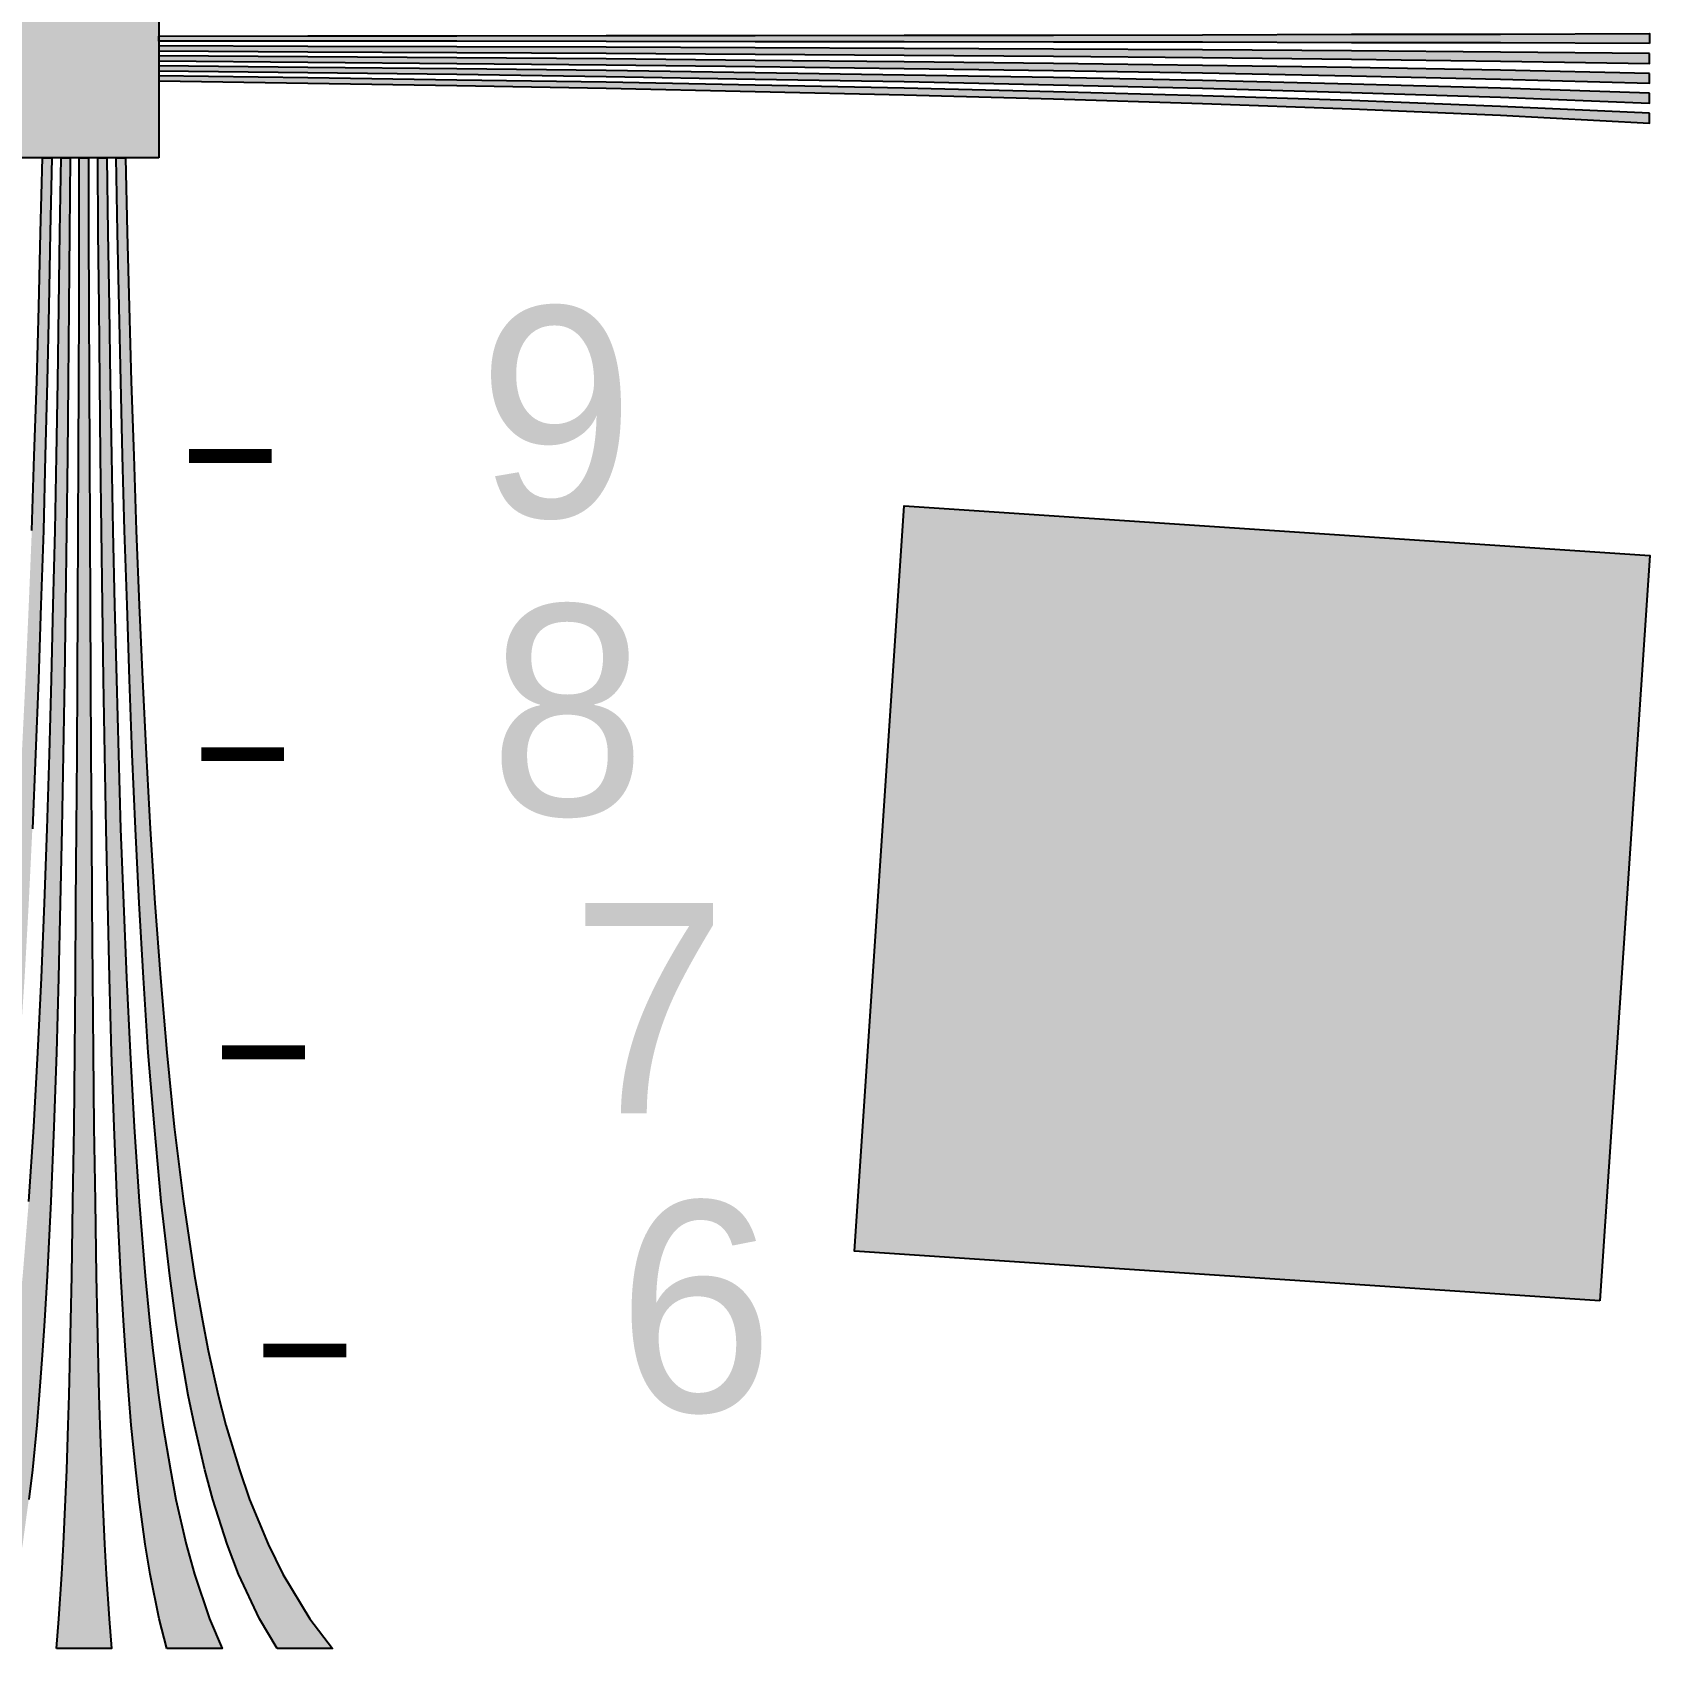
# Model space of a CAD drawing. Header units: millimetres. Extents: x 0 to 420, y 0 to 297.
# Drawn here: x 70.83 to 111.1, y 47.02 to 87.28 of the extents above; entities that cross this region are included whole.
import ezdxf

# ---------------------------------------------------------------- set-up
doc = ezdxf.new("R2010")
doc.units = ezdxf.units.MM
for name, color, linetype in [('LABELS', 7, 'Continuous'), ('PERIPHERY', 7, 'Continuous'), ('SFR', 7, 'Continuous')]:
    doc.layers.add(name, color=color, linetype=linetype)

msp = doc.modelspace()

# ---------------------------------------------------------------- hatches: boundary and pattern name
at = {"layer": 'PERIPHERY', "true_color": 0x000000}
h = msp.add_hatch(color=7, dxfattribs=at)
h.dxf.hatch_style = 1
h.paths.add_polyline_path([(73.978, 84.15), (69.028, 84.15), (69.028, 89.1), (73.978, 89.1), (73.978, 84.15)])
h = msp.add_hatch(color=7, dxfattribs=at)
h.dxf.hatch_style = 1
h.paths.add_polyline_path([(111.103, 86.998), (107.39, 87.011), (103.678, 87.017), (99.965, 87.029), (96.253, 87.035), (92.54, 87.042), (88.827, 87.042), (85.115, 87.048), (81.402, 87.054), (77.69, 87.054), (73.977, 87.06), (73.977, 87.183), (77.69, 87.19), (81.402, 87.19), (85.115, 87.196), (88.827, 87.196), (92.54, 87.202), (96.253, 87.208), (99.965, 87.214), (103.678, 87.227), (107.39, 87.233), (111.103, 87.245), (111.103, 86.998)])
h = msp.add_hatch(color=7, dxfattribs=at)
h.dxf.hatch_style = 1
h.paths.add_polyline_path([(111.103, 86.751), (107.39, 86.782), (103.678, 86.813), (99.965, 86.837), (96.253, 86.856), (92.54, 86.875), (88.827, 86.887), (85.115, 86.906), (81.402, 86.918), (77.69, 86.924), (73.977, 86.937), (73.977, 86.813), (77.69, 86.794), (81.402, 86.776), (85.115, 86.757), (88.827, 86.733), (92.54, 86.708), (96.253, 86.683), (99.965, 86.646), (103.678, 86.609), (107.39, 86.559), (111.103, 86.504), (111.103, 86.751)])
h = msp.add_hatch(color=7, dxfattribs=at)
h.dxf.hatch_style = 1
h.paths.add_polyline_path([(111.103, 86.255), (107.39, 86.336), (103.678, 86.398), (99.965, 86.454), (96.253, 86.503), (92.54, 86.546), (88.827, 86.577), (85.115, 86.615), (81.402, 86.639), (77.69, 86.664), (73.977, 86.689), (73.977, 86.565), (77.69, 86.534), (81.402, 86.503), (85.115, 86.466), (88.827, 86.422), (92.54, 86.379), (96.253, 86.324), (99.965, 86.268), (103.678, 86.193), (107.39, 86.107), (111.103, 86.008), (111.103, 86.255)])
h = msp.add_hatch(color=7, dxfattribs=at)
h.dxf.hatch_style = 1
h.paths.add_polyline_path([(111.103, 85.761), (107.39, 85.884), (103.678, 85.989), (99.965, 86.076), (96.253, 86.15), (92.54, 86.212), (88.827, 86.268), (85.115, 86.324), (81.402, 86.367), (77.69, 86.404), (73.977, 86.441), (73.977, 86.317), (77.69, 86.274), (81.402, 86.231), (85.115, 86.175), (88.827, 86.113), (92.54, 86.051), (96.253, 85.971), (99.965, 85.885), (103.678, 85.78), (107.39, 85.662), (111.103, 85.513), (111.103, 85.761)])
h = msp.add_hatch(color=7, dxfattribs=at)
h.dxf.hatch_style = 1
h.paths.add_polyline_path([(111.103, 85.265), (107.39, 85.433), (103.678, 85.575), (99.965, 85.693), (96.253, 85.798), (92.54, 85.884), (88.827, 85.959), (85.115, 86.033), (81.402, 86.089), (77.69, 86.144), (73.977, 86.194), (73.977, 86.07), (77.69, 86.014), (81.402, 85.953), (85.115, 85.884), (88.827, 85.804), (92.54, 85.717), (96.253, 85.619), (99.965, 85.501), (103.678, 85.371), (107.39, 85.21), (111.103, 85.018), (111.103, 85.265)])
h = msp.add_hatch(color=7, dxfattribs=at)
h.dxf.hatch_style = 1
h.paths.add_polyline_path([(65.925, 47.025), (66.489, 47.768), (67.162, 48.882), (67.527, 49.624), (67.987, 50.738), (68.248, 51.48), (68.578, 52.594), (68.771, 53.337), (69.018, 54.45), (69.163, 55.193), (69.362, 56.307), (69.637, 58.163), (69.864, 60.019), (70.05, 61.875), (70.208, 63.732), (70.345, 65.588), (70.462, 67.444), (70.565, 69.3), (70.655, 71.157), (70.737, 73.013), (70.813, 74.869), (70.875, 76.726), (70.937, 78.582), (70.985, 80.438), (71.033, 82.294), (71.081, 84.151), (71.308, 84.151), (71.274, 82.294), (71.239, 80.438), (71.198, 78.582), (71.15, 76.726), (71.102, 74.869), (71.04, 73.013), (70.978, 71.157), (70.909, 69.3), (70.827, 67.444), (70.737, 65.588), (70.634, 63.732), (70.51, 61.875), (70.359, 60.019), (70.187, 58.163), (69.974, 56.307), (69.823, 55.193), (69.706, 54.45), (69.513, 53.337), (69.362, 52.594), (69.108, 51.48), (68.901, 50.738), (68.544, 49.624), (68.262, 48.882), (67.74, 47.768), (67.3, 47.025), (65.925, 47.025)])
h = msp.add_hatch(color=7, dxfattribs=at)
h.dxf.hatch_style = 1
h.paths.add_polyline_path([(68.675, 47.025), (68.984, 47.768), (69.362, 48.882), (69.569, 49.624), (69.823, 50.738), (69.967, 51.48), (70.146, 52.594), (70.256, 53.337), (70.394, 54.45), (70.476, 55.193), (70.586, 56.307), (70.737, 58.163), (70.861, 60.019), (70.964, 61.875), (71.054, 63.732), (71.129, 65.588), (71.198, 67.444), (71.253, 69.3), (71.301, 71.157), (71.349, 73.013), (71.391, 74.869), (71.425, 76.726), (71.46, 78.582), (71.487, 80.438), (71.514, 82.294), (71.542, 84.151), (71.769, 84.151), (71.755, 82.294), (71.734, 80.438), (71.72, 78.582), (71.7, 76.726), (71.679, 74.869), (71.652, 73.013), (71.624, 71.156), (71.597, 69.3), (71.563, 67.444), (71.521, 65.587), (71.48, 63.731), (71.425, 61.875), (71.363, 60.019), (71.287, 58.162), (71.198, 56.306), (71.129, 55.192), (71.081, 54.45), (70.999, 53.336), (70.937, 52.594), (70.827, 51.48), (70.737, 50.737), (70.586, 49.624), (70.462, 48.881), (70.235, 47.767), (70.05, 47.025), (68.675, 47.025), (68.675, 47.025)])
h = msp.add_hatch(color=7, dxfattribs=at)
h.dxf.hatch_style = 1
h.paths.add_polyline_path([(71.425, 47.025), (71.487, 47.768), (71.563, 48.882), (71.604, 49.624), (71.652, 50.738), (71.686, 51.48), (71.721, 52.594), (71.741, 53.337), (71.769, 54.45), (71.783, 55.193), (71.81, 56.307), (71.838, 58.163), (71.865, 60.019), (71.886, 61.875), (71.899, 63.732), (71.913, 65.588), (71.927, 67.444), (71.941, 69.3), (71.948, 71.157), (71.962, 73.013), (71.968, 74.869), (71.975, 76.726), (71.982, 78.582), (71.989, 80.438), (71.996, 82.294), (71.996, 84.151), (72.229, 84.151), (72.229, 82.294), (72.236, 80.438), (72.243, 78.582), (72.25, 76.726), (72.256, 74.869), (72.263, 73.013), (72.277, 71.157), (72.284, 69.3), (72.298, 67.444), (72.312, 65.588), (72.326, 63.732), (72.339, 61.875), (72.36, 60.019), (72.387, 58.163), (72.415, 56.307), (72.442, 55.193), (72.456, 54.45), (72.484, 53.337), (72.504, 52.594), (72.545, 51.48), (72.573, 50.738), (72.621, 49.624), (72.662, 48.882), (72.738, 47.768), (72.8, 47.025), (71.425, 47.025)])
h = msp.add_hatch(color=7, dxfattribs=at)
h.dxf.hatch_style = 1
h.paths.add_polyline_path([(74.175, 47.025), (73.989, 47.768), (73.762, 48.882), (73.638, 49.624), (73.487, 50.738), (73.405, 51.48), (73.288, 52.594), (73.226, 53.337), (73.143, 54.45), (73.095, 55.193), (73.027, 56.307), (72.937, 58.163), (72.862, 60.019), (72.8, 61.875), (72.744, 63.732), (72.703, 65.588), (72.662, 67.444), (72.628, 69.3), (72.6, 71.157), (72.573, 73.013), (72.545, 74.869), (72.525, 76.726), (72.504, 78.582), (72.49, 80.438), (72.469, 82.294), (72.456, 84.151), (72.683, 84.151), (72.71, 82.294), (72.737, 80.438), (72.765, 78.582), (72.799, 76.726), (72.834, 74.869), (72.875, 73.013), (72.923, 71.157), (72.971, 69.3), (73.026, 67.444), (73.095, 65.588), (73.171, 63.732), (73.26, 61.875), (73.363, 60.019), (73.487, 58.163), (73.638, 56.307), (73.748, 55.193), (73.831, 54.45), (73.968, 53.337), (74.078, 52.594), (74.264, 51.48), (74.401, 50.738), (74.656, 49.624), (74.862, 48.882), (75.24, 47.768), (75.55, 47.025), (74.175, 47.025)])
h = msp.add_hatch(color=7, dxfattribs=at)
h.dxf.hatch_style = 1
h.paths.add_polyline_path([(76.925, 47.025), (76.485, 47.768), (75.962, 48.882), (75.681, 49.624), (75.323, 50.738), (75.124, 51.48), (74.862, 52.594), (74.711, 53.337), (74.519, 54.45), (74.402, 55.193), (74.251, 56.307), (74.037, 58.163), (73.866, 60.019), (73.714, 61.875), (73.591, 63.732), (73.487, 65.588), (73.398, 67.444), (73.316, 69.3), (73.247, 71.157), (73.185, 73.013), (73.123, 74.869), (73.075, 76.726), (73.027, 78.582), (72.986, 80.438), (72.951, 82.294), (72.917, 84.151), (73.144, 84.151), (73.192, 82.294), (73.24, 80.438), (73.288, 78.582), (73.35, 76.726), (73.412, 74.869), (73.487, 73.013), (73.57, 71.157), (73.659, 69.3), (73.762, 67.444), (73.879, 65.588), (74.017, 63.732), (74.175, 61.875), (74.36, 60.019), (74.587, 58.163), (74.862, 56.307), (75.062, 55.193), (75.206, 54.45), (75.454, 53.337), (75.646, 52.594), (75.983, 51.48), (76.238, 50.738), (76.698, 49.624), (77.063, 48.882), (77.736, 47.768), (78.3, 47.025), (76.925, 47.025)])
at = {"layer": 'SFR', "true_color": 0x000000}
h = msp.add_hatch(color=7, dxfattribs=at)
h.dxf.hatch_style = 1
h.paths.add_polyline_path([(109.866, 55.687), (91.303, 56.924), (92.54, 75.487), (111.104, 74.249), (109.866, 55.687)])

# ---------------------------------------------------------------- linework, layer by layer
at = {"layer": 'PERIPHERY', "color": 250}
for points in [[(73.978, 84.15), (69.028, 84.15), (69.028, 89.1), (73.978, 89.1), (73.978, 84.15)], [(111.103, 86.998), (107.39, 87.011), (103.678, 87.017), (99.965, 87.029), (96.253, 87.035), (92.54, 87.042), (88.827, 87.042), (85.115, 87.048), (81.402, 87.054), (77.69, 87.054), (73.977, 87.06), (73.977, 87.183), (77.69, 87.19), (81.402, 87.19), (85.115, 87.196), (88.827, 87.196), (92.54, 87.202), (96.253, 87.208), (99.965, 87.214), (103.678, 87.227), (107.39, 87.233), (111.103, 87.245), (111.103, 86.998)], [(111.103, 86.751), (107.39, 86.782), (103.678, 86.813), (99.965, 86.837), (96.253, 86.856), (92.54, 86.875), (88.827, 86.887), (85.115, 86.906), (81.402, 86.918), (77.69, 86.924), (73.977, 86.937), (73.977, 86.813), (77.69, 86.794), (81.402, 86.776), (85.115, 86.757), (88.827, 86.733), (92.54, 86.708), (96.253, 86.683), (99.965, 86.646), (103.678, 86.609), (107.39, 86.559), (111.103, 86.504), (111.103, 86.751)], [(111.103, 86.255), (107.39, 86.336), (103.678, 86.398), (99.965, 86.454), (96.253, 86.503), (92.54, 86.546), (88.827, 86.577), (85.115, 86.615), (81.402, 86.639), (77.69, 86.664), (73.977, 86.689), (73.977, 86.565), (77.69, 86.534), (81.402, 86.503), (85.115, 86.466), (88.827, 86.422), (92.54, 86.379), (96.253, 86.324), (99.965, 86.268), (103.678, 86.193), (107.39, 86.107), (111.103, 86.008), (111.103, 86.255)], [(111.103, 85.761), (107.39, 85.884), (103.678, 85.989), (99.965, 86.076), (96.253, 86.15), (92.54, 86.212), (88.827, 86.268), (85.115, 86.324), (81.402, 86.367), (77.69, 86.404), (73.977, 86.441), (73.977, 86.317), (77.69, 86.274), (81.402, 86.231), (85.115, 86.175), (88.827, 86.113), (92.54, 86.051), (96.253, 85.971), (99.965, 85.885), (103.678, 85.78), (107.39, 85.662), (111.103, 85.513), (111.103, 85.761)], [(111.103, 85.265), (107.39, 85.433), (103.678, 85.575), (99.965, 85.693), (96.253, 85.798), (92.54, 85.884), (88.827, 85.959), (85.115, 86.033), (81.402, 86.089), (77.69, 86.144), (73.977, 86.194), (73.977, 86.07), (77.69, 86.014), (81.402, 85.953), (85.115, 85.884), (88.827, 85.804), (92.54, 85.717), (96.253, 85.619), (99.965, 85.501), (103.678, 85.371), (107.39, 85.21), (111.103, 85.018), (111.103, 85.265)], [(71.425, 47.025), (71.487, 47.768), (71.563, 48.882), (71.604, 49.624), (71.652, 50.738), (71.686, 51.48), (71.721, 52.594), (71.741, 53.337), (71.769, 54.45), (71.783, 55.193), (71.81, 56.307), (71.838, 58.163), (71.865, 60.019), (71.886, 61.875), (71.899, 63.732), (71.913, 65.588), (71.927, 67.444), (71.941, 69.3), (71.948, 71.157), (71.962, 73.013), (71.968, 74.869), (71.975, 76.726), (71.982, 78.582), (71.989, 80.438), (71.996, 82.294), (71.996, 84.151), (72.229, 84.151), (72.229, 82.294), (72.236, 80.438), (72.243, 78.582), (72.25, 76.726), (72.256, 74.869), (72.263, 73.013), (72.277, 71.157), (72.284, 69.3), (72.298, 67.444), (72.312, 65.588), (72.326, 63.732), (72.339, 61.875), (72.36, 60.019), (72.387, 58.163), (72.415, 56.307), (72.442, 55.193), (72.456, 54.45), (72.484, 53.337), (72.504, 52.594), (72.545, 51.48), (72.573, 50.738), (72.621, 49.624), (72.662, 48.882), (72.738, 47.768), (72.8, 47.025), (71.425, 47.025)], [(74.175, 47.025), (73.989, 47.768), (73.762, 48.882), (73.638, 49.624), (73.487, 50.738), (73.405, 51.48), (73.288, 52.594), (73.226, 53.337), (73.143, 54.45), (73.095, 55.193), (73.027, 56.307), (72.937, 58.163), (72.862, 60.019), (72.8, 61.875), (72.744, 63.732), (72.703, 65.588), (72.662, 67.444), (72.628, 69.3), (72.6, 71.157), (72.573, 73.013), (72.545, 74.869), (72.525, 76.726), (72.504, 78.582), (72.49, 80.438), (72.469, 82.294), (72.456, 84.151), (72.683, 84.151), (72.71, 82.294), (72.737, 80.438), (72.765, 78.582), (72.799, 76.726), (72.834, 74.869), (72.875, 73.013), (72.923, 71.157), (72.971, 69.3), (73.026, 67.444), (73.095, 65.588), (73.171, 63.732), (73.26, 61.875), (73.363, 60.019), (73.487, 58.163), (73.638, 56.307), (73.748, 55.193), (73.831, 54.45), (73.968, 53.337), (74.078, 52.594), (74.264, 51.48), (74.401, 50.738), (74.656, 49.624), (74.862, 48.882), (75.24, 47.768), (75.55, 47.025), (74.175, 47.025)], [(76.925, 47.025), (76.485, 47.768), (75.962, 48.882), (75.681, 49.624), (75.323, 50.738), (75.124, 51.48), (74.862, 52.594), (74.711, 53.337), (74.519, 54.45), (74.402, 55.193), (74.251, 56.307), (74.037, 58.163), (73.866, 60.019), (73.714, 61.875), (73.591, 63.732), (73.487, 65.588), (73.398, 67.444), (73.316, 69.3), (73.247, 71.157), (73.185, 73.013), (73.123, 74.869), (73.075, 76.726), (73.027, 78.582), (72.986, 80.438), (72.951, 82.294), (72.917, 84.151), (73.144, 84.151), (73.192, 82.294), (73.24, 80.438), (73.288, 78.582), (73.35, 76.726), (73.412, 74.869), (73.487, 73.013), (73.57, 71.157), (73.659, 69.3), (73.762, 67.444), (73.879, 65.588), (74.017, 63.732), (74.175, 61.875), (74.36, 60.019), (74.587, 58.163), (74.862, 56.307), (75.062, 55.193), (75.206, 54.45), (75.454, 53.337), (75.646, 52.594), (75.983, 51.48), (76.238, 50.738), (76.698, 49.624), (77.063, 48.882), (77.736, 47.768), (78.3, 47.025), (76.925, 47.025)]]:
    msp.add_lwpolyline(points, close=True, dxfattribs=at)
for points in [[(70.737, 58.163), (70.861, 60.019), (70.964, 61.875), (71.054, 63.732), (71.129, 65.588), (71.198, 67.444), (71.253, 69.3), (71.301, 71.157), (71.349, 73.013), (71.391, 74.869), (71.425, 76.726), (71.46, 78.582), (71.487, 80.438), (71.514, 82.294), (71.542, 84.151), (71.769, 84.151), (71.755, 82.294), (71.734, 80.438), (71.72, 78.582), (71.7, 76.726), (71.679, 74.869), (71.652, 73.013), (71.624, 71.156), (71.597, 69.3), (71.563, 67.444), (71.521, 65.587), (71.48, 63.731), (71.425, 61.875), (71.363, 60.019), (71.287, 58.162), (71.198, 56.306), (71.129, 55.192), (71.081, 54.45), (70.999, 53.336), (70.937, 52.594), (70.827, 51.48), (70.737, 50.737)], [(70.813, 74.869), (70.875, 76.726), (70.937, 78.582), (70.985, 80.438), (71.033, 82.294), (71.081, 84.151), (71.308, 84.151), (71.274, 82.294), (71.239, 80.438), (71.198, 78.582), (71.15, 76.726), (71.102, 74.869), (71.04, 73.013), (70.978, 71.157), (70.909, 69.3), (70.827, 67.444)]]:
    msp.add_lwpolyline(points, dxfattribs=at)
at = {"layer": 'PERIPHERY', "color": 250, "lineweight": 35, "const_width": 0.344}
for points in [[(76.788, 76.725), (74.725, 76.725)], [(77.097, 69.3), (75.034, 69.3)], [(77.613, 61.875), (75.55, 61.875)], [(78.644, 54.45), (76.581, 54.45)]]:
    msp.add_lwpolyline(points, dxfattribs=at)
at = {"layer": 'PERIPHERY', "color": 250, "true_color": 0x000000}
for points in [[(73.978, 84.15), (73.978, 89.1), (69.028, 89.1)], [(69.028, 89.1), (69.028, 84.15), (73.978, 84.15)], [(111.103, 86.998), (77.69, 87.19), (73.977, 87.183)], [(73.977, 87.183), (73.977, 87.06), (77.69, 87.054)], [(73.977, 87.183), (77.69, 87.054), (81.402, 87.054)], [(73.977, 87.183), (81.402, 87.054), (85.115, 87.048)], [(73.977, 87.183), (85.115, 87.048), (88.827, 87.042)], [(73.977, 87.183), (88.827, 87.042), (92.54, 87.042)], [(73.977, 87.183), (92.54, 87.042), (96.253, 87.035)], [(73.977, 87.183), (96.253, 87.035), (99.965, 87.029)], [(73.977, 87.183), (99.965, 87.029), (103.678, 87.017)], [(73.977, 87.183), (103.678, 87.017), (107.39, 87.011)], [(73.977, 87.183), (107.39, 87.011), (111.103, 86.998)], [(111.103, 86.998), (81.402, 87.19), (77.69, 87.19)], [(111.103, 86.998), (85.115, 87.196), (81.402, 87.19)], [(111.103, 86.998), (88.827, 87.196), (85.115, 87.196)], [(111.103, 86.998), (92.54, 87.202), (88.827, 87.196)], [(111.103, 86.998), (96.253, 87.208), (92.54, 87.202)], [(111.103, 86.998), (99.965, 87.214), (96.253, 87.208)], [(111.103, 86.998), (103.678, 87.227), (99.965, 87.214)], [(111.103, 86.998), (107.39, 87.233), (103.678, 87.227)], [(111.103, 86.998), (111.103, 87.245), (107.39, 87.233)], [(77.69, 86.924), (73.977, 86.937), (73.977, 86.813)], [(85.115, 86.906), (77.69, 86.924), (73.977, 86.813)], [(85.115, 86.906), (73.977, 86.813), (77.69, 86.794)], [(92.54, 86.546), (77.69, 86.664), (73.977, 86.689)], [(92.54, 86.546), (73.977, 86.689), (73.977, 86.565)], [(85.115, 86.906), (81.402, 86.918), (77.69, 86.924)], [(85.115, 86.906), (77.69, 86.794), (81.402, 86.776)], [(92.54, 86.546), (81.402, 86.639), (77.69, 86.664)], [(85.115, 86.906), (81.402, 86.776), (85.115, 86.757)], [(88.827, 86.577), (85.115, 86.615), (81.402, 86.639)], [(92.54, 86.546), (88.827, 86.577), (81.402, 86.639)], [(111.103, 86.504), (88.827, 86.887), (85.115, 86.906)], [(85.115, 86.906), (85.115, 86.757), (88.827, 86.733)], [(85.115, 86.906), (88.827, 86.733), (92.54, 86.708)], [(85.115, 86.906), (92.54, 86.708), (96.253, 86.683)], [(85.115, 86.906), (96.253, 86.683), (99.965, 86.646)], [(85.115, 86.906), (99.965, 86.646), (103.678, 86.609)], [(85.115, 86.906), (103.678, 86.609), (107.39, 86.559)], [(85.115, 86.906), (107.39, 86.559), (111.103, 86.504)], [(111.103, 86.504), (92.54, 86.875), (88.827, 86.887)], [(111.103, 86.504), (96.253, 86.856), (92.54, 86.875)], [(111.103, 86.504), (99.965, 86.837), (96.253, 86.856)], [(111.103, 86.504), (103.678, 86.813), (99.965, 86.837)], [(111.103, 86.504), (107.39, 86.782), (103.678, 86.813)], [(111.103, 86.504), (111.103, 86.751), (107.39, 86.782)], [(92.54, 86.546), (73.977, 86.565), (77.69, 86.534)], [(96.253, 86.15), (77.69, 86.404), (73.977, 86.441)], [(96.253, 86.15), (73.977, 86.441), (73.977, 86.317)], [(96.253, 86.15), (73.977, 86.317), (77.69, 86.274)], [(96.253, 85.798), (77.69, 86.144), (73.977, 86.194)], [(96.253, 85.798), (73.977, 86.194), (73.977, 86.07)], [(92.54, 86.546), (77.69, 86.534), (81.402, 86.503)], [(96.253, 86.15), (81.402, 86.367), (77.69, 86.404)], [(96.253, 86.15), (77.69, 86.274), (81.402, 86.231)], [(92.54, 86.546), (81.402, 86.503), (85.115, 86.466)], [(96.253, 86.15), (85.115, 86.324), (81.402, 86.367)], [(96.253, 86.15), (81.402, 86.231), (85.115, 86.175)], [(92.54, 86.546), (85.115, 86.466), (88.827, 86.422)], [(96.253, 86.15), (88.827, 86.268), (85.115, 86.324)], [(92.54, 86.546), (88.827, 86.422), (92.54, 86.379)], [(96.253, 86.15), (92.54, 86.212), (88.827, 86.268)], [(111.103, 86.008), (96.253, 86.503), (92.54, 86.546)], [(92.54, 86.546), (92.54, 86.379), (96.253, 86.324)], [(92.54, 86.546), (96.253, 86.324), (99.965, 86.268)], [(92.54, 86.546), (99.965, 86.268), (103.678, 86.193)], [(92.54, 86.546), (103.678, 86.193), (107.39, 86.107)], [(92.54, 86.546), (107.39, 86.107), (111.103, 86.008)], [(111.103, 86.008), (99.965, 86.454), (96.253, 86.503)], [(111.103, 86.008), (103.678, 86.398), (99.965, 86.454)], [(111.103, 86.008), (107.39, 86.336), (103.678, 86.398)], [(111.103, 86.008), (111.103, 86.255), (107.39, 86.336)], [(96.253, 85.798), (73.977, 86.07), (77.69, 86.014)], [(96.253, 85.798), (81.402, 86.089), (77.69, 86.144)], [(96.253, 85.798), (77.69, 86.014), (81.402, 85.953)], [(96.253, 85.798), (85.115, 86.033), (81.402, 86.089)], [(96.253, 85.798), (81.402, 85.953), (85.115, 85.884)], [(96.253, 86.15), (85.115, 86.175), (88.827, 86.113)], [(96.253, 85.798), (88.827, 85.959), (85.115, 86.033)], [(96.253, 85.798), (85.115, 85.884), (88.827, 85.804)], [(96.253, 86.15), (88.827, 86.113), (92.54, 86.051)], [(96.253, 85.798), (92.54, 85.884), (88.827, 85.959)], [(96.253, 85.798), (88.827, 85.804), (92.54, 85.717)], [(96.253, 86.15), (92.54, 86.051), (96.253, 85.971)], [(96.253, 85.798), (92.54, 85.717), (96.253, 85.619)], [(111.103, 85.513), (99.965, 86.076), (96.253, 86.15)], [(96.253, 86.15), (96.253, 85.971), (99.965, 85.885)], [(96.253, 86.15), (99.965, 85.885), (103.678, 85.78)], [(96.253, 86.15), (103.678, 85.78), (107.39, 85.662)], [(96.253, 86.15), (107.39, 85.662), (111.103, 85.513)], [(111.103, 85.018), (99.965, 85.693), (96.253, 85.798)], [(96.253, 85.798), (96.253, 85.619), (99.965, 85.501)], [(96.253, 85.798), (99.965, 85.501), (103.678, 85.371)], [(96.253, 85.798), (103.678, 85.371), (107.39, 85.21)], [(96.253, 85.798), (107.39, 85.21), (111.103, 85.018)], [(111.103, 85.513), (103.678, 85.989), (99.965, 86.076)], [(111.103, 85.513), (107.39, 85.884), (103.678, 85.989)], [(111.103, 85.513), (111.103, 85.761), (107.39, 85.884)], [(111.103, 85.018), (103.678, 85.575), (99.965, 85.693)], [(111.103, 85.018), (107.39, 85.433), (103.678, 85.575)], [(111.103, 85.018), (111.103, 85.265), (107.39, 85.433)], [(70.827, 51.48), (71.755, 82.294), (71.769, 84.151)], [(70.827, 51.48), (71.769, 84.151), (71.349, 73.013)], [(70.909, 69.3), (71.274, 82.294), (71.308, 84.151)], [(70.909, 69.3), (71.308, 84.151), (71.081, 84.151)], [(70.909, 69.3), (71.081, 84.151), (71.033, 82.294)], [(71.769, 84.151), (71.391, 74.869), (71.349, 73.013)], [(71.769, 84.151), (71.425, 76.726), (71.391, 74.869)], [(71.769, 84.151), (71.46, 78.582), (71.425, 76.726)], [(71.769, 84.151), (71.487, 80.438), (71.46, 78.582)], [(71.769, 84.151), (71.514, 82.294), (71.487, 80.438)], [(71.769, 84.151), (71.542, 84.151), (71.514, 82.294)], [(72.229, 82.294), (72.229, 84.151), (71.996, 84.151)], [(72.236, 80.438), (72.229, 82.294), (71.996, 84.151)], [(72.243, 78.582), (72.236, 80.438), (71.996, 84.151)], [(72.25, 76.726), (72.243, 78.582), (71.996, 84.151)], [(72.256, 74.869), (72.25, 76.726), (71.996, 84.151)], [(72.263, 73.013), (72.256, 74.869), (71.996, 84.151)], [(72.284, 69.3), (72.263, 73.013), (71.996, 84.151)], [(72.339, 61.875), (72.284, 69.3), (71.996, 84.151)], [(72.36, 60.019), (72.339, 61.875), (71.996, 84.151)], [(72.387, 58.163), (72.36, 60.019), (71.996, 84.151)], [(72.387, 58.163), (71.996, 84.151), (71.996, 82.294)], [(72.71, 82.294), (72.683, 84.151), (72.456, 84.151)], [(72.737, 80.438), (72.71, 82.294), (72.456, 84.151)], [(72.765, 78.582), (72.737, 80.438), (72.456, 84.151)], [(72.799, 76.726), (72.765, 78.582), (72.456, 84.151)], [(72.834, 74.869), (72.799, 76.726), (72.456, 84.151)], [(72.875, 73.013), (72.834, 74.869), (72.456, 84.151)], [(72.923, 71.157), (72.875, 73.013), (72.456, 84.151)], [(72.971, 69.3), (72.923, 71.157), (72.456, 84.151)], [(73.026, 67.444), (72.971, 69.3), (72.456, 84.151)], [(73.026, 67.444), (72.456, 84.151), (72.469, 82.294)], [(73.192, 82.294), (73.144, 84.151), (72.917, 84.151)], [(73.24, 80.438), (73.192, 82.294), (72.917, 84.151)], [(73.288, 78.582), (73.24, 80.438), (72.917, 84.151)], [(73.412, 74.869), (73.288, 78.582), (72.917, 84.151)], [(73.487, 73.013), (73.412, 74.869), (72.917, 84.151)], [(73.57, 71.157), (73.487, 73.013), (72.917, 84.151)], [(73.659, 69.3), (73.57, 71.157), (72.917, 84.151)], [(73.659, 69.3), (72.917, 84.151), (72.951, 82.294)], [(70.827, 51.48), (71.734, 80.438), (71.755, 82.294)], [(70.909, 69.3), (71.239, 80.438), (71.274, 82.294)], [(70.909, 69.3), (71.033, 82.294), (70.985, 80.438)], [(72.387, 58.163), (71.996, 82.294), (71.989, 80.438)], [(73.095, 65.588), (73.026, 67.444), (72.469, 82.294)], [(73.095, 65.588), (72.469, 82.294), (72.49, 80.438)], [(73.659, 69.3), (72.951, 82.294), (72.986, 80.438)], [(70.827, 51.48), (71.72, 78.582), (71.734, 80.438)], [(70.909, 69.3), (71.198, 78.582), (71.239, 80.438)], [(70.909, 69.3), (70.985, 80.438), (70.937, 78.582)], [(72.387, 58.163), (71.989, 80.438), (71.982, 78.582)], [(73.095, 65.588), (72.49, 80.438), (72.504, 78.582)], [(73.762, 67.444), (73.659, 69.3), (72.986, 80.438)], [(73.762, 67.444), (72.986, 80.438), (73.027, 78.582)], [(70.827, 51.48), (71.7, 76.726), (71.72, 78.582)], [(70.909, 69.3), (70.937, 78.582), (70.875, 76.726)], [(70.909, 69.3), (71.15, 76.726), (71.198, 78.582)], [(72.387, 58.163), (71.982, 78.582), (71.975, 76.726)], [(73.171, 63.732), (73.095, 65.588), (72.504, 78.582)], [(73.171, 63.732), (72.504, 78.582), (72.525, 76.726)], [(73.879, 65.588), (73.762, 67.444), (73.027, 78.582)], [(73.879, 65.588), (73.027, 78.582), (73.075, 76.726)], [(73.412, 74.869), (73.35, 76.726), (73.288, 78.582)], [(70.909, 69.3), (70.875, 76.726), (70.813, 74.869)], [(70.827, 51.48), (71.679, 74.869), (71.7, 76.726)], [(70.909, 69.3), (71.102, 74.869), (71.15, 76.726)], [(72.387, 58.163), (71.975, 76.726), (71.968, 74.869)], [(73.26, 61.875), (73.171, 63.732), (72.525, 76.726)], [(73.26, 61.875), (72.525, 76.726), (72.545, 74.869)], [(73.879, 65.588), (73.075, 76.726), (73.123, 74.869)], [(70.909, 69.3), (70.813, 74.869), (70.737, 73.013)], [(70.827, 51.48), (71.652, 73.013), (71.679, 74.869)], [(70.909, 69.3), (71.04, 73.013), (71.102, 74.869)], [(72.387, 58.163), (71.968, 74.869), (71.962, 73.013)], [(73.26, 61.875), (72.545, 74.869), (72.573, 73.013)], [(74.017, 63.732), (73.879, 65.588), (73.123, 74.869)], [(74.017, 63.732), (73.123, 74.869), (73.185, 73.013)], [(70.909, 69.3), (70.737, 73.013), (70.655, 71.157)], [(70.827, 51.48), (71.624, 71.156), (71.652, 73.013)], [(70.827, 51.48), (71.349, 73.013), (71.301, 71.157)], [(70.909, 69.3), (70.978, 71.157), (71.04, 73.013)], [(72.387, 58.163), (71.962, 73.013), (71.948, 71.157)], [(72.284, 69.3), (72.277, 71.157), (72.263, 73.013)], [(73.363, 60.019), (73.26, 61.875), (72.573, 73.013)], [(73.363, 60.019), (72.573, 73.013), (72.6, 71.157)], [(74.175, 61.875), (74.017, 63.732), (73.185, 73.013)], [(74.175, 61.875), (73.185, 73.013), (73.247, 71.157)], [(70.909, 69.3), (70.655, 71.157), (70.565, 69.3)], [(70.827, 51.48), (71.301, 71.157), (71.253, 69.3)], [(70.827, 51.48), (71.597, 69.3), (71.624, 71.156)], [(72.387, 58.163), (71.948, 71.157), (71.941, 69.3)], [(74.175, 47.025), (73.363, 60.019), (72.6, 71.157)], [(74.175, 47.025), (72.6, 71.157), (72.628, 69.3)], [(74.175, 61.875), (73.247, 71.157), (73.316, 69.3)], [(68.901, 50.738), (70.827, 67.444), (70.909, 69.3)], [(68.901, 50.738), (70.909, 69.3), (69.864, 60.019)], [(70.909, 69.3), (70.05, 61.875), (69.864, 60.019)], [(70.909, 69.3), (70.208, 63.732), (70.05, 61.875)], [(70.909, 69.3), (70.345, 65.588), (70.208, 63.732)], [(70.909, 69.3), (70.462, 67.444), (70.345, 65.588)], [(70.909, 69.3), (70.565, 69.3), (70.462, 67.444)], [(70.827, 51.48), (71.563, 67.444), (71.597, 69.3)], [(70.827, 51.48), (71.253, 69.3), (71.198, 67.444)], [(72.387, 58.163), (71.941, 69.3), (71.927, 67.444)], [(72.312, 65.588), (72.298, 67.444), (72.284, 69.3)], [(72.326, 63.732), (72.312, 65.588), (72.284, 69.3)], [(72.339, 61.875), (72.326, 63.732), (72.284, 69.3)], [(74.175, 47.025), (72.628, 69.3), (72.662, 67.444)], [(74.36, 60.019), (74.175, 61.875), (73.316, 69.3)], [(74.36, 60.019), (73.316, 69.3), (73.398, 67.444)], [(70.827, 51.48), (71.521, 65.587), (71.563, 67.444)], [(70.827, 51.48), (71.198, 67.444), (71.129, 65.588)], [(72.387, 58.163), (71.927, 67.444), (71.913, 65.588)], [(74.175, 47.025), (72.662, 67.444), (72.703, 65.588)], [(74.587, 58.163), (74.36, 60.019), (73.398, 67.444)], [(74.587, 58.163), (73.398, 67.444), (73.487, 65.588)], [(70.827, 51.48), (71.129, 65.588), (71.054, 63.732)], [(70.827, 51.48), (71.48, 63.731), (71.521, 65.587)], [(72.387, 58.163), (71.913, 65.588), (71.899, 63.732)], [(74.175, 47.025), (72.703, 65.588), (72.744, 63.732)], [(74.587, 58.163), (73.487, 65.588), (73.591, 63.732)], [(70.827, 51.48), (71.054, 63.732), (70.964, 61.875)], [(70.827, 51.48), (71.425, 61.875), (71.48, 63.731)], [(72.387, 58.163), (71.899, 63.732), (71.886, 61.875)], [(74.175, 47.025), (72.744, 63.732), (72.8, 61.875)], [(74.862, 56.307), (74.587, 58.163), (73.591, 63.732)], [(74.862, 56.307), (73.591, 63.732), (73.714, 61.875)], [(70.827, 51.48), (71.363, 60.019), (71.425, 61.875)], [(70.827, 51.48), (70.964, 61.875), (70.861, 60.019)], [(72.387, 58.163), (71.886, 61.875), (71.865, 60.019)], [(74.175, 47.025), (72.8, 61.875), (72.862, 60.019)], [(75.062, 55.193), (74.862, 56.307), (73.714, 61.875)], [(75.206, 54.45), (75.062, 55.193), (73.714, 61.875)], [(75.206, 54.45), (73.714, 61.875), (73.866, 60.019)], [(70.827, 51.48), (70.861, 60.019), (70.737, 58.163)], [(70.827, 51.48), (71.287, 58.162), (71.363, 60.019)], [(72.387, 58.163), (71.865, 60.019), (71.838, 58.163)], [(74.175, 47.025), (72.862, 60.019), (72.937, 58.163)], [(74.175, 47.025), (73.487, 58.163), (73.363, 60.019)], [(75.454, 53.337), (75.206, 54.45), (73.866, 60.019)], [(76.925, 47.025), (75.454, 53.337), (73.866, 60.019)], [(76.925, 47.025), (73.866, 60.019), (74.037, 58.163)], [(70.827, 51.48), (70.737, 58.163), (70.586, 56.307)], [(70.827, 51.48), (71.198, 56.306), (71.287, 58.162)], [(71.425, 47.025), (72.415, 56.307), (72.387, 58.163)], [(72.387, 58.163), (71.487, 47.768), (71.425, 47.025)], [(72.387, 58.163), (71.563, 48.882), (71.487, 47.768)], [(72.387, 58.163), (71.604, 49.624), (71.563, 48.882)], [(72.387, 58.163), (71.652, 50.738), (71.604, 49.624)], [(72.387, 58.163), (71.686, 51.48), (71.652, 50.738)], [(72.387, 58.163), (71.721, 52.594), (71.686, 51.48)], [(72.387, 58.163), (71.741, 53.337), (71.721, 52.594)], [(72.387, 58.163), (71.769, 54.45), (71.741, 53.337)], [(72.387, 58.163), (71.783, 55.193), (71.769, 54.45)], [(72.387, 58.163), (71.81, 56.307), (71.783, 55.193)], [(72.387, 58.163), (71.838, 58.163), (71.81, 56.307)], [(74.175, 47.025), (72.937, 58.163), (73.027, 56.307)], [(74.175, 47.025), (73.638, 56.307), (73.487, 58.163)], [(76.925, 47.025), (74.037, 58.163), (74.251, 56.307)], [(70.827, 51.48), (70.586, 56.307), (70.476, 55.193)], [(70.827, 51.48), (71.129, 55.192), (71.198, 56.306)], [(71.425, 47.025), (72.442, 55.193), (72.415, 56.307)], [(74.175, 47.025), (73.027, 56.307), (73.095, 55.193)], [(74.175, 47.025), (73.748, 55.193), (73.638, 56.307)], [(76.925, 47.025), (74.251, 56.307), (74.402, 55.193)], [(70.827, 51.48), (70.476, 55.193), (70.394, 54.45)], [(70.827, 51.48), (71.081, 54.45), (71.129, 55.192)], [(71.425, 47.025), (72.456, 54.45), (72.442, 55.193)], [(74.175, 47.025), (73.095, 55.193), (73.143, 54.45)], [(74.175, 47.025), (73.831, 54.45), (73.748, 55.193)], [(76.925, 47.025), (74.402, 55.193), (74.519, 54.45)], [(70.827, 51.48), (70.394, 54.45), (70.256, 53.337)], [(70.827, 51.48), (70.999, 53.336), (71.081, 54.45)], [(71.425, 47.025), (72.484, 53.337), (72.456, 54.45)], [(74.175, 47.025), (73.143, 54.45), (73.226, 53.337)], [(74.175, 47.025), (73.968, 53.337), (73.831, 54.45)], [(76.925, 47.025), (74.519, 54.45), (74.711, 53.337)], [(70.827, 51.48), (70.256, 53.337), (70.146, 52.594)], [(70.827, 51.48), (70.937, 52.594), (70.999, 53.336)], [(71.425, 47.025), (72.504, 52.594), (72.484, 53.337)], [(74.175, 47.025), (73.226, 53.337), (73.288, 52.594)], [(74.175, 47.025), (74.078, 52.594), (73.968, 53.337)], [(76.925, 47.025), (74.711, 53.337), (74.862, 52.594)], [(76.925, 47.025), (75.646, 52.594), (75.454, 53.337)], [(70.827, 51.48), (70.146, 52.594), (69.967, 51.48)], [(71.425, 47.025), (72.545, 51.48), (72.504, 52.594)], [(74.175, 47.025), (73.288, 52.594), (73.405, 51.48)], [(74.175, 47.025), (74.264, 51.48), (74.078, 52.594)], [(76.925, 47.025), (74.862, 52.594), (75.124, 51.48)], [(76.925, 47.025), (75.983, 51.48), (75.646, 52.594)], [(68.675, 47.025), (70.737, 50.737), (70.827, 51.48)], [(70.827, 51.48), (68.984, 47.768), (68.675, 47.025)], [(70.827, 51.48), (69.362, 48.882), (68.984, 47.768)], [(70.827, 51.48), (69.569, 49.624), (69.362, 48.882)], [(70.827, 51.48), (69.823, 50.738), (69.569, 49.624)], [(70.827, 51.48), (69.967, 51.48), (69.823, 50.738)], [(71.425, 47.025), (72.573, 50.738), (72.545, 51.48)], [(74.175, 47.025), (73.405, 51.48), (73.487, 50.738)], [(74.175, 47.025), (74.401, 50.738), (74.264, 51.48)], [(76.925, 47.025), (75.124, 51.48), (75.323, 50.738)], [(76.925, 47.025), (76.238, 50.738), (75.983, 51.48)], [(71.425, 47.025), (72.621, 49.624), (72.573, 50.738)], [(74.175, 47.025), (73.487, 50.738), (73.638, 49.624)], [(74.175, 47.025), (74.656, 49.624), (74.401, 50.738)], [(76.925, 47.025), (75.323, 50.738), (75.681, 49.624)], [(76.925, 47.025), (76.698, 49.624), (76.238, 50.738)], [(71.425, 47.025), (72.662, 48.882), (72.621, 49.624)], [(74.175, 47.025), (73.638, 49.624), (73.762, 48.882)], [(74.175, 47.025), (74.862, 48.882), (74.656, 49.624)], [(76.925, 47.025), (75.681, 49.624), (75.962, 48.882)], [(76.925, 47.025), (77.063, 48.882), (76.698, 49.624)], [(71.425, 47.025), (72.738, 47.768), (72.662, 48.882)], [(73.762, 48.882), (73.989, 47.768), (74.175, 47.025)], [(74.175, 47.025), (75.24, 47.768), (74.862, 48.882)], [(75.962, 48.882), (76.485, 47.768), (76.925, 47.025)], [(76.925, 47.025), (77.736, 47.768), (77.063, 48.882)], [(71.425, 47.025), (72.8, 47.025), (72.738, 47.768)], [(74.175, 47.025), (75.55, 47.025), (75.24, 47.768)], [(76.925, 47.025), (78.3, 47.025), (77.736, 47.768)]]:
    msp.add_solid(points, dxfattribs=at)
at = {"layer": 'SFR', "color": 250}
msp.add_lwpolyline([(109.866, 55.687), (91.303, 56.924), (92.54, 75.487), (111.104, 74.249), (109.866, 55.687)], close=True, dxfattribs=at)
at = {"layer": 'SFR', "color": 250, "true_color": 0x000000}
for points in [[(92.54, 75.487), (91.303, 56.924), (109.866, 55.687)], [(109.866, 55.687), (111.104, 74.249), (92.54, 75.487)]]:
    msp.add_solid(points, dxfattribs=at)

# ---------------------------------------------------------------- texts
at = {"layer": 'LABELS', "color": 250}
for s, p in [('9', (81.922, 75.203)), ('8', (82.206, 67.778)), ('7', (84.237, 60.353)), ('6', (85.394, 52.928))]:
    msp.add_text(s, height=5.239, dxfattribs=at).set_placement(p)

doc.saveas('drawing.dxf')
